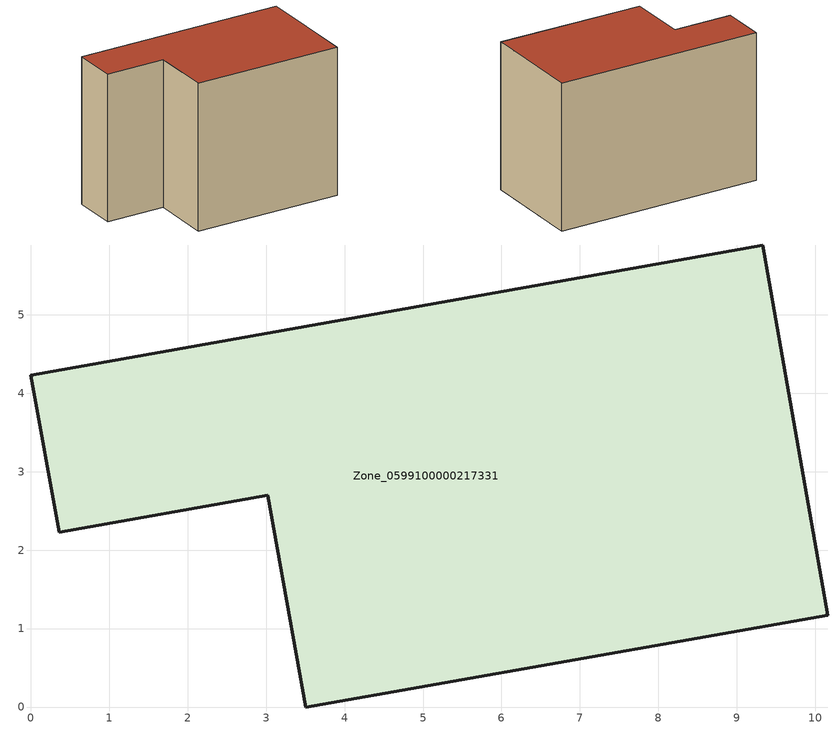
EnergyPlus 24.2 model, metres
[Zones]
Zone_0599100000217331
 floor ground (C_G): 3.02,2.7 0.36,2.23 0,4.23 9.33,5.89 10.16,1.17 3.5,0 z0
 wall outside (C_F): 9.33,5.89 0,4.23 0.36,2.23 3.02,2.7 3.5,0 10.16,1.17 9.33,5.89 z0:6.74
 roof outside (C_R): 3.5,0 10.16,1.17 9.33,5.89 0,4.23 0.36,2.23 3.02,2.7 z6.74
[BUILDING]
Pand.0599100000217331: North Axis=0; Terrain=City; Loads Convergence Tolerance Value=0.04; Temperature Convergence Tolerance Value=0.4; Solar Distribution=FullExterior; Maximum Number of Warmup Days=25; Minimum Number of Warmup Days=1
[Site:Location]
Rotterdam.The.Hague.AP_ZH_NLD Design_Conditions: Latitude=51.96; Longitude=4.45; Time Zone=1; Elevation=-4.5
[SITE:GROUNDTEMPERATURE:BUILDINGSURFACE]
18, 18, 18, 18, 18, 18, 18, 18, 18, 18, 18, 18
[MATERIAL] Thermal Absorptance=0.9; Solar Absorptance=0.7; Visible Absorptance=0.7
Name | Roughness | Thickness | Conductivity | Density | Specific Heat
G.TI.1946 | MediumSmooth | 0.15 | 1 | 540 | 1210
F.TI.1946 | Rough | 0.3 | 0.857143 | 1920 | 840
R.TI.1946 | MediumRough | 0.2 | 0.1 | 1500 | 1000
[CONSTRUCTION]
C_G: G.TI.1946
C_F: F.TI.1946
C_R: R.TI.1946
[ZONE]
Zone_0599100000217331: Type=1; Multiplier=1; Ceiling Height=Autocalculate; Volume=Autocalculate; Floor Area=autocalculate; Part of Total Floor Area=Yes
[ZONEINFILTRATION:DESIGNFLOWRATE]
Infil_Zone_0599100000217331: Zone or ZoneList or Space or SpaceList=Zone_0599100000217331; Schedule=AlwaysOn; Design Flow Rate Calculation Method=Flow/Area; Flow Rate per Floor Area=0.003; Constant Term Coefficient=1; Temperature Term Coefficient=0; Velocity Term Coefficient=0; Velocity Squared Term Coefficient=0
[HVACTEMPLATE:ZONE:IDEALLOADSAIRSYSTEM]
Zone_0599100000217331: Maximum Heating Supply Air Temperature=50; Minimum Cooling Supply Air Temperature=13; Maximum Heating Supply Air Humidity Ratio=0.0156; Minimum Cooling Supply Air Humidity Ratio=0.0077; Heating Limit=NoLimit; Cooling Limit=NoLimit; Dehumidification Control Type=ConstantSensibleHeatRatio; Cooling Sensible Heat Ratio=0.7; Dehumidification Setpoint=60; Humidification Control Type=None; Humidification Setpoint=30; Outdoor Air Method=None; Outdoor Air Flow Rate per Person=0.00944; Outdoor Air Flow Rate per Zone Floor Area=0; Outdoor Air Flow Rate per Zone=0; Demand Controlled Ventilation Type=None; Outdoor Air Economizer Type=NoEconomizer; Heat Recovery Type=None; Sensible Heat Recovery Effectiveness=0.7; Latent Heat Recovery Effectiveness=0.65
[ZONECONTROL:THERMOSTAT]
ThermostatControl_Zone_0599100000217331: Zone or ZoneList=Zone_0599100000217331; Control Type Schedule=DualSetpointControlType; Control 1=Thermostat_Zone_0599100000217331; Temperature Difference Between Cutout And Setpoint=0
[THERMOSTATSETPOINT:DUALSETPOINT]
Thermostat_Zone_0599100000217331: Heating Setpoint Temperature Schedule=HeatingSetpoint_Zone_0599100000217331; Cooling Setpoint Temperature Schedule=CoolingSetpoint_Zone_0599100000217331
[SCHEDULE:COMPACT]
HeatingSetpoint_Zone_0599100000217331: Through: 12/31, For: AllDays, Until: 24:00, 21
CoolingSetpoint_Zone_0599100000217331: Through: 12/31, For: AllDays, Until: 24:00, 24
DualSetpointControlType: Through: 12/31, For: AllDays, Until: 24:00, 4
AlwaysOn: Through: 12/31, For: AllDays, Until: 24:00, 1
